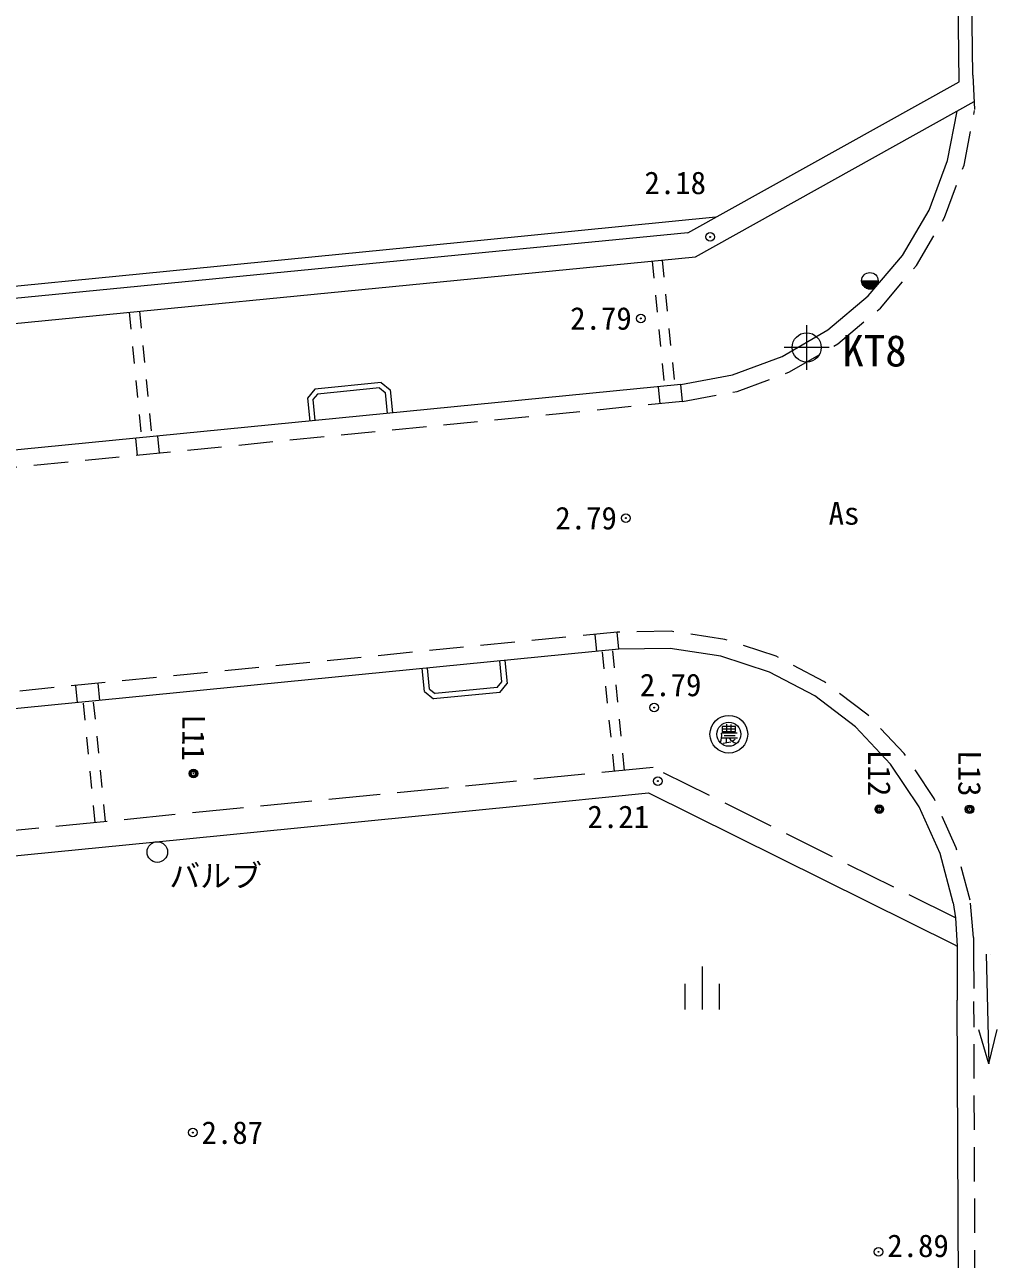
# Model space of a CAD drawing. Units: millimetres, scale not verified. Extents: x -75890393 to -75489893, y -146986278 to -146709278.
# Drawn here: x -75598947 to -75570589, y -146789014 to -146753034 of the extents above; entities that cross this region are included whole.
import ezdxf
from ezdxf.enums import TextEntityAlignment as Align

# ---------------------------------------------------------------- set-up
doc = ezdxf.new("R2010")
doc.units = ezdxf.units.MM
doc.header["$LTSCALE"] = 500
doc.header["$PDMODE"] = 32
doc.header["$PDSIZE"] = 250
for name, pattern in [('USER3', [3, 2, -1]), ('USER4', [4, 3, -1]), ('USER6', [2, 1, -1])]:
    doc.linetypes.add(name, pattern=pattern)
for name, color, linetype, lineweight in [('S-SUV', 171, 'Continuous', 13), ('S-SUV-BMK', 1, 'Continuous', 13), ('S-SUV-SRVR', 4, 'Continuous', 13)]:
    doc.layers.add(name, color=color, linetype=linetype, lineweight=lineweight)
doc.styles.add('ＭＳ ゴシック', font='')
doc.styles.get('ＭＳ ゴシック').set_extended_font_data('MS Gothic')

msp = doc.modelspace()

# ---------------------------------------------------------------- linework, layer by layer
at = {"layer": 'S-SUV'}
for p, q in [((-75571699.9, -146754694.1), (-75571797.8, -146747564.1)), ((-75571302.4, -146754505.1), (-75571397.8, -146747564.1)), ((-75579612.9, -146759100.1), (-75571703.4, -146754697.1)), ((-75579393.4, -146759802.1), (-75571264.4, -146755276.6)), ((-75572036.9, -146756992.6), (-75571763.4, -146755554.1)), ((-75572577.9, -146758434.6), (-75572036.9, -146756992.6)), ((-75573356.4, -146759763.1), (-75572577.9, -146758434.6)), ((-75578797.4, -146758646.1), (-75585550.9, -146759311.6)), ((-75579612.9, -146759100.1), (-75585514.9, -146759673.1)), ((-75585550.9, -146759311.6), (-75605454.4, -146761273.1)), ((-75585514.9, -146759673.1), (-75605419.9, -146761620.6)), ((-75585444.4, -146760390.1), (-75579393.4, -146759802.1)), ((-75574350.4, -146760939.1), (-75573356.4, -146759763.1)), ((-75605349.4, -146762337.1), (-75585444.4, -146760390.1)), ((-75575530.4, -146761928.6), (-75574350.4, -146760939.1)), ((-75576861.9, -146762702.6), (-75575530.4, -146761928.6)), ((-75578305.9, -146763238.1), (-75576861.9, -146762702.6)), ((-75579819.9, -146763520.1), (-75659596.9, -146771381.6)), ((-75588550.9, -146763463.6), (-75590486.4, -146763654.6)), ((-75588550.9, -146763463.6), (-75588292.4, -146763676.1)), ((-75579819.9, -146763520.1), (-75578305.9, -146763238.1)), ((-75590486.4, -146763654.6), (-75590698.4, -146763913.1)), ((-75590409.9, -146763797.6), (-75590543.4, -146763960.1)), ((-75588597.9, -146763619.1), (-75590409.9, -146763797.6)), ((-75588597.9, -146763619.1), (-75588435.4, -146763752.6)), ((-75588435.4, -146763752.6), (-75588375.4, -146764363.1)), ((-75588292.4, -146763676.1), (-75588225.9, -146764348.1)), ((-75590698.4, -146763913.1), (-75590632.4, -146764585.6)), ((-75590543.4, -146763960.1), (-75590482.9, -146764570.6)), ((-75595718.9, -146765086.6), (-75595669.9, -146765584.1)), ((-75595012.9, -146765519.6), (-75595061.9, -146765022.1)), ((-75581622.9, -146771234.1), (-75660429.9, -146779000.1)), ((-75580129.9, -146771211.1), (-75581622.9, -146771234.1)), ((-75578653.9, -146771435.6), (-75580129.9, -146771211.1)), ((-75577234.9, -146771901.1), (-75578653.9, -146771435.6)), ((-75587287.9, -146772471.1), (-75587354.4, -146771798.6)), ((-75587144.9, -146772394.6), (-75587204.9, -146771784.1)), ((-75585036.9, -146772186.6), (-75585097.4, -146771576.1)), ((-75584947.9, -146771561.6), (-75584881.9, -146772234.1)), ((-75575912.9, -146772594.6), (-75577234.9, -146771901.1)), ((-75597465.4, -146772292.6), (-75597416.4, -146772790.1)), ((-75596759.9, -146772725.6), (-75596808.9, -146772228.1)), ((-75587287.9, -146772471.1), (-75587029.9, -146772683.1)), ((-75587144.9, -146772394.6), (-75586982.4, -146772527.6)), ((-75585093.9, -146772492.1), (-75587029.9, -146772683.1)), ((-75585170.4, -146772349.1), (-75586982.4, -146772527.6)), ((-75585170.4, -146772349.1), (-75585036.9, -146772186.6)), ((-75585093.9, -146772492.1), (-75584881.9, -146772234.1)), ((-75574723.4, -146773497.1), (-75575912.9, -146772594.6)), ((-75573699.9, -146774583.6), (-75574723.4, -146773497.1)), ((-75572869.9, -146775824.6), (-75573699.9, -146774583.6)), ((-75572256.4, -146777186.1), (-75572869.9, -146775824.6)), ((-75571876.4, -146778629.6), (-75572256.4, -146777186.1)), ((-75571876.4, -146778629.6), (-75571811.4, -146779061.1)), ((-75571811.4, -146779061.1), (-75571754.9, -146779887.6)), ((-75570912.4, -146780121.1), (-75570831.9, -146783319.6)), ((-75579198.8, -146780483.5), (-75579198.8, -146781733.5)), ((-75579698.8, -146780983.5), (-75579698.8, -146781733.5)), ((-75578698.8, -146780983.5), (-75578698.8, -146781733.5)), ((-75571693.9, -146795583.1), (-75571756.9, -146781462.6)), ((-75570831.9, -146783319.6), (-75571124.9, -146782326.6)), ((-75570831.9, -146783319.6), (-75570588.9, -146782313.6))]:
    msp.add_line(p, q, dxfattribs=at)
at = {"layer": 'S-SUV', "linetype": 'USER3'}
for p, q in [((-75571302.4, -146754505.1), (-75571251.9, -146755530.6)), ((-75571555.4, -146757127.6), (-75571251.9, -146755530.6)), ((-75572126.4, -146758649.6), (-75571555.4, -146757127.6)), ((-75572948.4, -146760052.1), (-75572126.4, -146758649.6)), ((-75573997.9, -146761293.6), (-75572948.4, -146760052.1)), ((-75575243.4, -146762338.1), (-75573997.9, -146761293.6)), ((-75576648.9, -146763155.1), (-75575243.4, -146762338.1)), ((-75578172.9, -146763720.1), (-75576648.9, -146763155.1)), ((-75579770.9, -146764017.6), (-75579819.9, -146763520.1)), ((-75580476.9, -146763584.6), (-75580427.9, -146764082.1)), ((-75579770.9, -146764017.6), (-75578172.9, -146763720.1)), ((-75579770.9, -146764017.6), (-75659547.9, -146771879.1)), ((-75580095.9, -146770712.1), (-75581671.9, -146770736.1)), ((-75578537.9, -146770949.1), (-75580095.9, -146770712.1)), ((-75581671.9, -146770736.1), (-75660478.9, -146778502.6)), ((-75582328.4, -146770801.1), (-75582279.4, -146771298.6)), ((-75581622.9, -146771234.1), (-75581671.9, -146770736.1)), ((-75577040.4, -146771440.6), (-75578537.9, -146770949.1)), ((-75575644.9, -146772172.6), (-75577040.4, -146771440.6)), ((-75574389.4, -146773125.1), (-75575644.9, -146772172.6)), ((-75573308.9, -146774272.1), (-75574389.4, -146773125.1)), ((-75572432.4, -146775582.1), (-75573308.9, -146774272.1)), ((-75571784.9, -146777019.1), (-75572432.4, -146775582.1)), ((-75571383.9, -146778543.1), (-75571784.9, -146777019.1)), ((-75571284.4, -146779633.1), (-75571383.9, -146778543.1)), ((-75571284.4, -146779633.1), (-75571280.4, -146780122.6)), ((-75571280.4, -146780122.6), (-75571268.9, -146781502.1)), ((-75571179.4, -146807743.6), (-75571268.9, -146781504.1))]:
    msp.add_line(p, q, dxfattribs=at)
at = {"layer": 'S-SUV', "linetype": 'USER6'}
for p, q in [((-75580656.9, -146759921.6), (-75580297.4, -146763567.1)), ((-75580358.4, -146759892.6), (-75579998.9, -146763537.6)), ((-75595899.9, -146761412.6), (-75595539.4, -146765069.1)), ((-75595601.4, -146761383.6), (-75595240.9, -146765039.6)), ((-75581753.9, -146774794.1), (-75582100.4, -146771281.1)), ((-75581455.4, -146774764.6), (-75581801.9, -146771251.6)), ((-75596891.4, -146776285.6), (-75597237.4, -146772772.6)), ((-75596592.9, -146776256.1), (-75596938.9, -146772743.1))]:
    msp.add_line(p, q, dxfattribs=at)
at = {"layer": 'S-SUV', "color": 7}
for p, q in [((-75574544.4, -146760495.9), (-75574063.7, -146760495.9)), ((-75574544.1, -146760507.2), (-75574063.9, -146760507.2)), ((-75574542.5, -146760526.4), (-75574065.6, -146760526.4)), ((-75574542.4, -146760495.9), (-75574542.4, -146760526.5)), ((-75574540.6, -146760495.9), (-75574540.6, -146760538.7)), ((-75574538.5, -146760548.9), (-75574069.6, -146760548.9)), ((-75574538.3, -146760495.9), (-75574538.3, -146760549.8)), ((-75574536.4, -146760495.9), (-75574536.4, -146760557.2)), ((-75574534.5, -146760495.9), (-75574534.5, -146760564.3)), ((-75574533.3, -146760568.1), (-75574074.8, -146760568.1)), ((-75574532.6, -146760495.9), (-75574532.6, -146760570.4)), ((-75574530.8, -146760495.9), (-75574530.8, -146760575.6)), ((-75574529.4, -146760495.9), (-75574529.4, -146760579.5)), ((-75574526.4, -146760495.9), (-75574526.4, -146760587.1)), ((-75574525.4, -146760589.5), (-75574082.6, -146760589.5)), ((-75574524.3, -146760495.9), (-75574524.3, -146760592)), ((-75574521.7, -146760495.9), (-75574521.7, -146760597.8)), ((-75574519.4, -146760495.9), (-75574519.4, -146760602.7)), ((-75574517.4, -146760495.9), (-75574517.4, -146760606.6)), ((-75574515.2, -146760495.9), (-75574515.2, -146760610.7)), ((-75574514, -146760613), (-75574094.1, -146760613)), ((-75574512.5, -146760495.9), (-75574512.5, -146760615.6)), ((-75574509.9, -146760495.9), (-75574509.9, -146760619.9)), ((-75574507.4, -146760495.9), (-75574507.4, -146760624)), ((-75574505, -146760495.9), (-75574505, -146760627.7)), ((-75574503, -146760495.9), (-75574503, -146760630.8)), ((-75574500.5, -146760634.3), (-75574107.6, -146760634.3)), ((-75574498.7, -146760495.9), (-75574498.7, -146760636.8)), ((-75574497.8, -146760495.9), (-75574497.8, -146760638.2)), ((-75574495.6, -146760495.9), (-75574495.6, -146760641.1)), ((-75574491.8, -146760495.9), (-75574491.8, -146760646)), ((-75574490.2, -146760495.9), (-75574490.2, -146760648)), ((-75574489.1, -146760649.3), (-75574119, -146760649.3)), ((-75574487.6, -146760495.9), (-75574487.6, -146760651.1)), ((-75574483.3, -146760495.9), (-75574483.3, -146760656)), ((-75574481.3, -146760495.9), (-75574481.3, -146760658.2)), ((-75574478.1, -146760495.9), (-75574478.1, -146760661.7)), ((-75574475.3, -146760495.9), (-75574475.3, -146760664.5)), ((-75574471.5, -146760495.9), (-75574471.5, -146760668.3)), ((-75574468.9, -146760495.9), (-75574468.9, -146760670.7)), ((-75574465.6, -146760495.9), (-75574465.6, -146760673.8)), ((-75574463.7, -146760495.9), (-75574463.7, -146760675.5)), ((-75574460.4, -146760495.9), (-75574460.4, -146760678.4)), ((-75574456.3, -146760495.9), (-75574456.3, -146760681.8)), ((-75574452.5, -146760495.9), (-75574452.5, -146760684.9)), ((-75574449.6, -146760495.9), (-75574449.6, -146760687.1)), ((-75574445.1, -146760495.9), (-75574445.1, -146760690.5)), ((-75574440.9, -146760495.9), (-75574440.9, -146760693.5)), ((-75574436.7, -146760495.9), (-75574436.7, -146760696.3)), ((-75574430.8, -146760495.9), (-75574430.8, -146760700.1)), ((-75574425.9, -146760495.9), (-75574425.9, -146760703.1)), ((-75574422.2, -146760495.9), (-75574422.2, -146760705.2)), ((-75574419.6, -146760495.9), (-75574419.6, -146760706.6)), ((-75574416.1, -146760495.9), (-75574416.1, -146760708.5)), ((-75574413.5, -146760495.9), (-75574413.5, -146760709.8)), ((-75574410.6, -146760495.9), (-75574410.6, -146760711.3)), ((-75574408.2, -146760495.9), (-75574408.2, -146760712.5)), ((-75574406, -146760495.9), (-75574406, -146760713.5)), ((-75574403.1, -146760495.9), (-75574403.1, -146760714.9)), ((-75574400.9, -146760495.9), (-75574400.9, -146760715.8)), ((-75574398.5, -146760495.9), (-75574398.5, -146760716.9)), ((-75574395.4, -146760495.9), (-75574395.4, -146760718.2)), ((-75574393.6, -146760495.9), (-75574393.6, -146760718.9)), ((-75574391.2, -146760495.9), (-75574391.2, -146760719.9)), ((-75574389, -146760495.9), (-75574389, -146760720.7)), ((-75574386.3, -146760495.9), (-75574386.3, -146760721.7)), ((-75574383.2, -146760495.9), (-75574383.2, -146760722.8)), ((-75574380.2, -146760495.9), (-75574380.2, -146760723.8)), ((-75574377.9, -146760495.9), (-75574377.9, -146760724.6)), ((-75574375.2, -146760495.9), (-75574375.2, -146760725.5)), ((-75574371.8, -146760495.9), (-75574371.8, -146760726.5)), ((-75574367.8, -146760495.9), (-75574367.8, -146760727.6)), ((-75574363.4, -146760495.9), (-75574363.4, -146760728.8)), ((-75574359.9, -146760495.9), (-75574359.9, -146760729.6)), ((-75574357.8, -146760495.9), (-75574357.8, -146760730.1)), ((-75574354.6, -146760495.9), (-75574354.6, -146760730.9)), ((-75574351.6, -146760495.9), (-75574351.6, -146760731.5)), ((-75574349.5, -146760495.9), (-75574349.5, -146760731.9)), ((-75574347.1, -146760495.9), (-75574347.1, -146760732.3)), ((-75574344.6, -146760495.9), (-75574344.6, -146760732.8)), ((-75574341.2, -146760495.9), (-75574341.2, -146760733.3)), ((-75574338.8, -146760495.9), (-75574338.8, -146760733.7)), ((-75574335.8, -146760495.9), (-75574335.8, -146760734.1)), ((-75574334.7, -146760495.9), (-75574334.7, -146760734.3)), ((-75574332.6, -146760495.9), (-75574332.6, -146760734.5)), ((-75574330.5, -146760495.9), (-75574330.5, -146760734.8)), ((-75574327.9, -146760495.9), (-75574327.9, -146760735)), ((-75574325, -146760495.9), (-75574325, -146760735.3)), ((-75574323, -146760495.9), (-75574323, -146760735.5)), ((-75574321.3, -146760495.9), (-75574321.3, -146760735.6)), ((-75574318.1, -146760495.9), (-75574318.1, -146760735.8)), ((-75574316.8, -146760495.9), (-75574316.8, -146760735.9)), ((-75574314.7, -146760495.9), (-75574314.7, -146760736)), ((-75574313.2, -146760495.9), (-75574313.2, -146760736.1)), ((-75574311.1, -146760495.9), (-75574311.1, -146760736.1)), ((-75574309.8, -146760495.9), (-75574309.8, -146760736.2)), ((-75574307.6, -146760495.9), (-75574307.6, -146760736.2)), ((-75574305.7, -146760495.9), (-75574305.7, -146760736.2)), ((-75574304, -146760495.9), (-75574304, -146760736.2)), ((-75574302.2, -146760495.9), (-75574302.2, -146760736.2)), ((-75574299.6, -146760495.9), (-75574299.6, -146760736.2)), ((-75574296.7, -146760495.9), (-75574296.7, -146760736.1)), ((-75574295, -146760495.9), (-75574295, -146760736.2)), ((-75574292.9, -146760495.9), (-75574292.9, -146760736)), ((-75574291.2, -146760495.9), (-75574291.2, -146760736.2)), ((-75574289.1, -146760495.9), (-75574289.1, -146760735.8)), ((-75574286.5, -146760495.9), (-75574286.5, -146760736.2)), ((-75574283.8, -146760495.9), (-75574283.8, -146760735.4)), ((-75574281, -146760495.9), (-75574281, -146760736.2)), ((-75574278.1, -146760495.9), (-75574278.1, -146760734.8)), ((-75574275.8, -146760495.9), (-75574275.8, -146760736.2)), ((-75574273, -146760495.9), (-75574273, -146760734.2)), ((-75574268.6, -146760495.9), (-75574268.6, -146760733.6)), ((-75574264.4, -146760495.9), (-75574264.4, -146760732.9)), ((-75574261, -146760495.9), (-75574261, -146760732.3)), ((-75574256.8, -146760495.9), (-75574256.8, -146760731.5)), ((-75574250.8, -146760495.9), (-75574250.8, -146760730.3)), ((-75574246.4, -146760495.9), (-75574246.4, -146760729.2)), ((-75574243.6, -146760495.9), (-75574243.6, -146760728.5)), ((-75574239.4, -146760495.9), (-75574239.4, -146760727.4)), ((-75574236, -146760495.9), (-75574236, -146760726.4)), ((-75574230.6, -146760495.9), (-75574230.6, -146760724.7)), ((-75574224.2, -146760495.9), (-75574224.2, -146760722.6)), ((-75574218.9, -146760495.9), (-75574218.9, -146760720.6)), ((-75574215.7, -146760495.9), (-75574215.7, -146760719.4)), ((-75574212.2, -146760495.9), (-75574212.2, -146760718)), ((-75574209, -146760495.9), (-75574209, -146760716.7)), ((-75574206.5, -146760495.9), (-75574206.5, -146760715.6)), ((-75574202.7, -146760495.9), (-75574202.7, -146760713.8)), ((-75574200.2, -146760495.9), (-75574200.2, -146760712.6)), ((-75574196.7, -146760495.9), (-75574196.7, -146760710.9)), ((-75574192.9, -146760495.9), (-75574192.9, -146760709)), ((-75574188.5, -146760495.9), (-75574188.5, -146760706.6)), ((-75574183.7, -146760495.9), (-75574183.7, -146760703.9)), ((-75574180.6, -146760495.9), (-75574180.6, -146760702.1)), ((-75574176.4, -146760495.9), (-75574176.4, -146760699.6)), ((-75574172.3, -146760495.9), (-75574172.3, -146760696.9)), ((-75574167.3, -146760495.9), (-75574167.3, -146760693.5)), ((-75574162.5, -146760495.9), (-75574162.5, -146760690.1)), ((-75574156.8, -146760495.9), (-75574156.8, -146760685.9)), ((-75574152.1, -146760495.9), (-75574152.1, -146760682.1)), ((-75574148.3, -146760495.9), (-75574148.3, -146760678.9)), ((-75574144.8, -146760495.9), (-75574144.8, -146760675.9)), ((-75574139.1, -146760495.9), (-75574139.1, -146760670.7)), ((-75574134.7, -146760495.9), (-75574134.7, -146760666.4)), ((-75574129.9, -146760495.9), (-75574129.9, -146760661.6)), ((-75574125.8, -146760495.9), (-75574125.8, -146760657.1)), ((-75574122.9, -146760495.9), (-75574122.9, -146760653.9)), ((-75574119.8, -146760495.9), (-75574119.8, -146760650.2)), ((-75574115, -146760495.9), (-75574115, -146760644.4)), ((-75574112.5, -146760495.9), (-75574112.5, -146760641.1)), ((-75574109.6, -146760495.9), (-75574109.6, -146760637.2)), ((-75574106.8, -146760495.9), (-75574106.8, -146760633.2)), ((-75574103, -146760495.9), (-75574103, -146760627.6)), ((-75574099.5, -146760495.9), (-75574099.5, -146760622.1)), ((-75574096.3, -146760495.9), (-75574096.3, -146760616.9)), ((-75574092.9, -146760495.9), (-75574092.9, -146760610.7)), ((-75574089.7, -146760495.9), (-75574089.7, -146760604.7)), ((-75574087.8, -146760495.9), (-75574087.8, -146760600.8)), ((-75574085.6, -146760495.9), (-75574085.6, -146760596.1)), ((-75574083.4, -146760495.9), (-75574083.4, -146760591.2)), ((-75574080.5, -146760495.9), (-75574080.5, -146760584.3)), ((-75574078, -146760495.9), (-75574078, -146760577.6)), ((-75574075.5, -146760495.9), (-75574075.5, -146760570.2)), ((-75574073.9, -146760495.9), (-75574073.9, -146760565.1)), ((-75574071, -146760495.9), (-75574071, -146760554.9)), ((-75574067.9, -146760495.9), (-75574067.9, -146760540.5)), ((-75574066, -146760495.9), (-75574066, -146760529)), ((-75574470.2, -146760669.6), (-75574137.9, -146760669.6)), ((-75574458.2, -146760680.3), (-75574149.9, -146760680.3)), ((-75574436.7, -146760696.3), (-75574171.4, -146760696.3)), ((-75574412.9, -146760710.2), (-75574195.2, -146760710.2)), ((-75574369, -146760727.3), (-75574239.1, -146760727.3)), ((-75578611.5, -146773555.5), (-75578226.3, -146773555.5)), ((-75578483.4, -146773418.8), (-75578483.4, -146773628.7)), ((-75578363, -146773423.6), (-75578363, -146773628.7)), ((-75578629.1, -146773813.5), (-75578160.8, -146773813.6)), ((-75578170.4, -146773676.9), (-75578628.8, -146773676.9)), ((-75578584.5, -146773974.4), (-75578362.1, -146773932.1)), ((-75578552.8, -146773751), (-75578231.1, -146773751)), ((-75578496.9, -146773813.5), (-75578496.9, -146773957.7)), ((-75578319.7, -146773913.1), (-75578233, -146773855))]:
    msp.add_line(p, q, dxfattribs=at)
at = {"layer": 'S-SUV', "linetype": 'USER4'}
for p, q in [((-75580623.4, -146774682.6), (-75663989.4, -146782898.1)), ((-75571811.4, -146779061.1), (-75580623.4, -146774682.6))]:
    msp.add_line(p, q, dxfattribs=at)
at = {"layer": 'S-SUV', "color": 7}
msp.add_lwpolyline([(-75578611.5, -146773483.3), (-75578611.5, -146773628.7), (-75578226.3, -146773628.7), (-75578226.3, -146773483.3)], close=True, dxfattribs=at)
at = {"layer": 'S-SUV'}
msp.add_lwpolyline([(-75663918.4, -146783616.6), (-75644263.4, -146781688.6), (-75636558.9, -146780928.6), (-75620499.9, -146779348.1), (-75613593.4, -146778664.6), (-75607630.4, -146778084.1), (-75595207.9, -146776858.6), (-75584616.4, -146775812.1), (-75580759.9, -146775421.1), (-75571847.9, -146779843.6), (-75571754.9, -146779887.6), (-75571756.9, -146781462.6)], dxfattribs=at)
at = {"layer": 'S-SUV', "color": 7}
for centre, radius in [((-75574304, -146760495.9), 240.4), ((-75578416.4, -146773712.9), 550), ((-75578416.4, -146773712.9), 350)]:
    msp.add_circle(centre, radius, dxfattribs=at)
at = {"layer": 'S-SUV'}
msp.add_circle((-75595080.9, -146777145.6), 299.5, dxfattribs=at)
at = {"layer": 'S-SUV', "color": 7}
for centre, radius, start, end in [((-75579193.9, -146773743.9), 569, 339.03616, 6.764), ((-75578146.8, -146773685), 286.2, 206.68369, 260.98392)]:
    msp.add_arc(centre, radius, start, end, dxfattribs=at)
at = {"layer": 'S-SUV', "linetype": 'USER4'}
msp.add_arc((-75580328.6, -146780146.2), 9535.2, 0.15078, 0.15379, dxfattribs=at)
at = {"layer": 'S-SUV-BMK'}
for centre, radius in [((-75594027.4, -146774858.6), 125), ((-75594027.4, -146774858.6), 93.8), ((-75594027.4, -146774858.6), 62.5), ((-75574029.2, -146775895.4), 125), ((-75574029.2, -146775895.4), 93.8), ((-75574029.2, -146775895.4), 62.5), ((-75571396.8, -146775900.2), 125), ((-75571396.8, -146775900.2), 93.8), ((-75571396.8, -146775900.2), 62.5)]:
    msp.add_circle(centre, radius, dxfattribs=at)
for p in [(-75594027.4, -146774858.6), (-75574029.2, -146775895.4), (-75571396.8, -146775900.2)]:
    msp.add_point(p, dxfattribs=at)
at = {"layer": 'S-SUV-SRVR', "color": 53}
for p, q in [((-75576147.7, -146761787.7), (-75576147.7, -146763090.7)), ((-75575496.2, -146762439.2), (-75576799.7, -146762439.2))]:
    msp.add_line(p, q, dxfattribs=at)
at = {"layer": 'S-SUV-SRVR'}
for centre, radius in [((-75578959.3, -146759218.1), 12.5), ((-75578959.3, -146759218.1), 12.5), ((-75578959.3, -146759218.1), 9.38), ((-75578959.3, -146759218.1), 6.25), ((-75580985.4, -146761592.9), 12.5), ((-75580985.4, -146761592.9), 12.5), ((-75580985.4, -146761592.9), 9.38), ((-75580985.4, -146761592.9), 6.25), ((-75581419, -146767412.4), 12.5), ((-75581419, -146767412.4), 12.5), ((-75581419, -146767412.4), 9.38), ((-75581419, -146767412.4), 6.25), ((-75580595.4, -146772935.1), 12.5), ((-75580595.4, -146772935.1), 12.5), ((-75580595.4, -146772935.1), 9.38), ((-75580595.4, -146772935.1), 6.25), ((-75580488.1, -146775076), 12.5), ((-75580488.1, -146775076), 12.5), ((-75580488.1, -146775076), 9.38), ((-75580488.1, -146775076), 6.25), ((-75594046.6, -146785320.6), 12.5), ((-75594046.6, -146785320.6), 9.38), ((-75594046.6, -146785320.6), 6.25), ((-75574053, -146788796.3), 12.5), ((-75574053, -146788796.3), 9.38), ((-75574053, -146788796.3), 6.25)]:
    msp.add_circle(centre, radius, dxfattribs=at)
at = {"layer": 'S-SUV-SRVR', "color": 53}
msp.add_circle((-75576147.7, -146762439.2), 425, dxfattribs=at)
at = {"layer": 'S-SUV-SRVR'}
for p in [(-75578959.3, -146759218.1), (-75580985.4, -146761592.9), (-75581419, -146767412.4), (-75580595.4, -146772935.1), (-75580488.1, -146775076), (-75594046.6, -146785320.6), (-75574053, -146788796.3)]:
    msp.add_point(p, dxfattribs=at)

# ---------------------------------------------------------------- texts
at = {"layer": 'S-SUV', "color": 7, "style": 'ＭＳ ゴシック'}
msp.add_text('As', height=659.8, dxfattribs=at).set_placement((-75575059.5, -146767274.2), align=Align.MIDDLE_CENTER)
at = {"layer": 'S-SUV', "style": 'ＭＳ ゴシック'}
msp.add_text('バルブ', height=659.8, dxfattribs=at).set_placement((-75594730.4, -146778365.6), align=Align.BOTTOM_LEFT)
at = {"layer": 'S-SUV-BMK', "style": 'ＭＳ ゴシック'}
for s, p in [('L11', (-75594026.7, -146774483.6)), ('L12', (-75574028.5, -146775520.4)), ('L13', (-75571396.1, -146775525.2))]:
    msp.add_text(s, height=659.8, rotation=269.895, dxfattribs=at).set_placement(p, align=Align.MIDDLE_RIGHT)
at = {"layer": 'S-SUV-SRVR', "style": 'ＭＳ ゴシック'}
msp.add_text('2.18', height=659.8, dxfattribs=at).set_placement((-75579980, -146758169.9), align=Align.BOTTOM_CENTER)
for p in [(-75581247.9, -146761592.9), (-75581681.5, -146767412.4), (-75579216.9, -146772274)]:
    msp.add_text('2.79', height=659.8, dxfattribs=at).set_placement(p, align=Align.MIDDLE_RIGHT)
at = {"layer": 'S-SUV-SRVR', "color": 53, "style": 'ＭＳ ゴシック'}
msp.add_text('KT8', height=916.4, dxfattribs=at).set_placement((-75575103.9, -146763268.6), align=Align.BOTTOM_LEFT)
at = {"layer": 'S-SUV-SRVR', "style": 'ＭＳ ゴシック'}
msp.add_text('2.21', height=659.8, dxfattribs=at).set_placement((-75580743.1, -146776645.5), align=Align.BOTTOM_RIGHT)
for s, p in [('2.87', (-75593791.6, -146785320.6)), ('2.89', (-75573797.6, -146788618.3))]:
    msp.add_text(s, height=659.8, dxfattribs=at).set_placement(p, align=Align.MIDDLE_LEFT)

doc.saveas('drawing.dxf')
